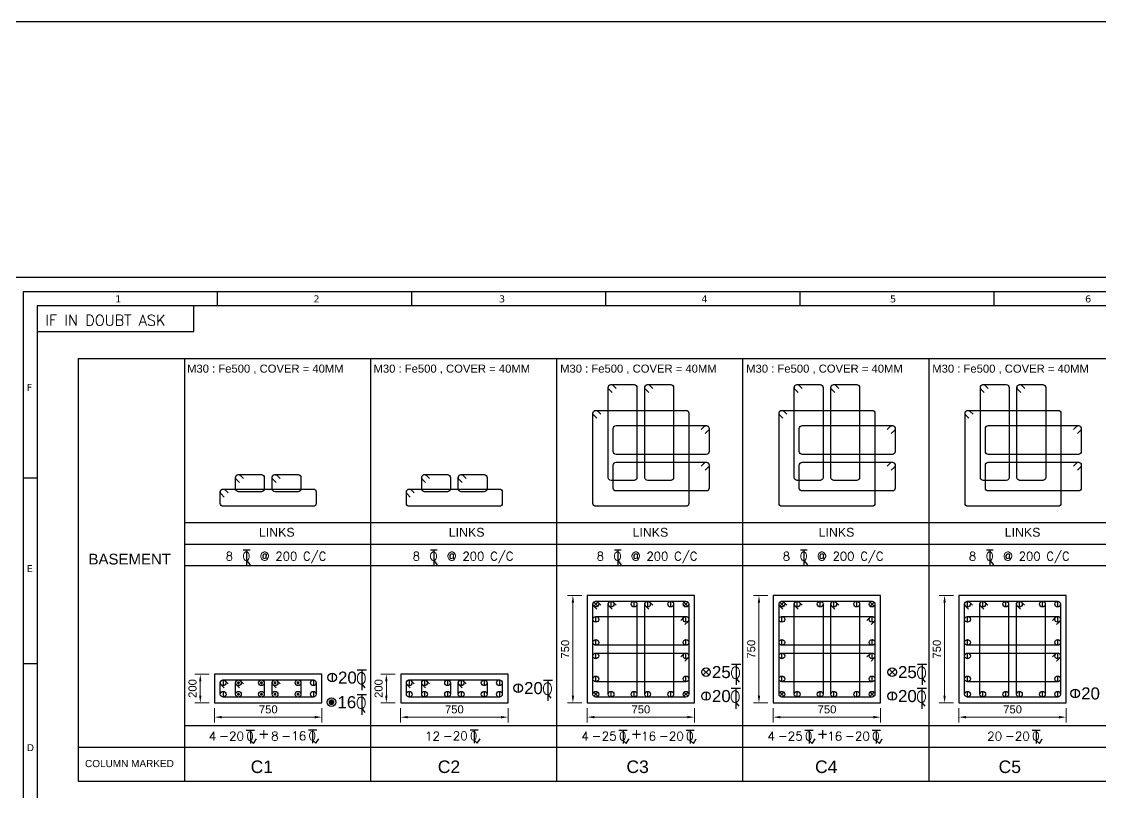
# Model space of a CAD drawing. Extents: x 1878645 to 3043969, y -1160829 to -603973.
# Drawn here: x 2237826 to 2267976, y -645622 to -624080 of the extents above; entities that cross this region are included whole.
import ezdxf
from ezdxf.enums import TextEntityAlignment as Align

# ---------------------------------------------------------------- set-up
doc = ezdxf.new("R2010")
doc.units = 0
doc.header["$LTSCALE"] = 100
doc.header["$PDMODE"] = 66
doc.layers.get('Defpoints').update_dxf_attribs({"lineweight": 0})
for name, color, linetype in [('B-TXT', 7, 'Continuous'), ('CDIM', 3, 'Continuous'), ('Concrete Line', 2, 'Continuous'), ('Dim', 3, 'Continuous'), ('Link', 225, 'Continuous'), ('Reinforcement', 4, 'Continuous'), ('Schedule Border', 60, 'Continuous'), ('Schedule Header', 4, 'Continuous'), ('Schedule Line', 60, 'Continuous'), ('Text', 31, 'Continuous')]:
    doc.layers.add(name, color=color, linetype=linetype)
doc.styles.add('ROMAND', font='romand__.ttf', dxfattribs={"height": 5})
doc.styles.add('ROMANS', font='simplex.shx', dxfattribs={"width": 0.75})
doc.styles.add('SC-COL1', font='SansSerif')
doc.styles.add('SC-COL2', font='SansSerif')
doc.styles.get("Standard").update_dxf_attribs({"font": 'verdana.ttf'})
doc.dimstyles.new('ColumnSch', dxfattribs={"dimtxt": 225, "dimasz": 200, "dimexe": 150, "dimexo": 150, "dimgap": 100, "dimtad": 1, "dimtoh": 1, "dimdec": 4, "dimlfac": 0.25, "dimzin": 0, "dimdsep": 46, "dimtxsty": 'SC-COL2', "dimcen": 0.09, "dimclrd": 8, "dimclre": 8, "dimclrt": 31, "dimadec": 0, "dimazin": 0, "dimtfac": 1, "dimtdec": 0, "dimtix": 1, "dimtofl": 0, "dimtmove": 0, "dimatfit": 3, "dimfxl": 1, "dimtolj": 1, "dimtzin": 0, "dimlwd": 0, "dimlwe": 0, "dimarcsym": 0})

# ---------------------------------------------------------------- blocks, each defined once
blk = doc.blocks.new('TOR')
at = {"color": 2}
for p, q in [((-1.08, 3.13), (0.9, 3.13)), ((-0.09, 3.13), (-0.09, -1.3)), ((-0.09, 0.04), (0.95, -1.24))]:
    blk.add_line(p, q, dxfattribs=at)
at = {"color": 2, "style": 'ROMANS'}
blk.add_text('O', height=2.5, dxfattribs=at).set_placement((-1.35, 0.04))
blk.add_attdef('TOR', text='', height=2.5, dxfattribs=at).set_placement((-4.14, 0.04), align=Align.RIGHT)
blk.add_attdef('DIST', (3.77, 0.04), '', height=2.5, dxfattribs=at)
blk = doc.blocks.new('T-V')
at = {"layer": 'B-TXT', "linetype": 'Continuous'}
for p, q in [((1348, 187), (1582, 187)), ((1465, 187), (1465, -191)), ((1465, -106), (1555, -191)), ((1555, -191), (1637, -63))]:
    blk.add_line(p, q, dxfattribs=at)
at = {"layer": 'B-TXT', "linetype": 'Continuous', "style": 'ROMANS'}
for s, p in [('-', (571, -107)), ('0', (1347, -107))]:
    blk.add_text(s, height=250, dxfattribs=at).set_placement(p)
blk.add_attdef('T', text='', height=250, dxfattribs=at).set_placement((490, -113), align=Align.RIGHT)
blk.add_attdef('V', (854, -108), '', height=250, dxfattribs=at)
blk = doc.blocks.new('*D24')
at = {"layer": 'Defpoints', "color": 0, "transparency": 16777216}
for p in [(2253233, -640118), (2253633, -640118), (2253633, -643118)]:
    blk.add_point(p, dxfattribs=at)
at = {"layer": 'Dim', "color": 8, "lineweight": 0, "transparency": 16777216}
for p, q in [((2253483, -640118), (2253083, -640118)), ((2253233, -642918), (2253233, -640318)), ((2253483, -643118), (2253083, -643118))]:
    blk.add_line(p, q, dxfattribs=at)
at = {"layer": 'Dim', "color": 8, "transparency": 16777216}
for points in [[(2253267, -640318), (2253200, -640318), (2253233, -640118)], [(2253200, -642918), (2253267, -642918), (2253233, -643118)]]:
    blk.add_solid(points, dxfattribs=at)
at = {"layer": 'Dim', "color": 31, "transparency": 16777216, "insert": (2253018, -641618), "char_height": 225, "attachment_point": 5, "rotation": 90, "style": 'SC-COL2'}
blk.add_mtext('\\A1;750', dxfattribs=at)
blk = doc.blocks.new('*D25')
at = {"layer": 'Defpoints', "color": 0, "transparency": 16777216}
for p in [(2253633, -643118), (2256633, -643118), (2256633, -643518)]:
    blk.add_point(p, dxfattribs=at)
at = {"layer": 'Dim', "color": 8, "lineweight": 0, "transparency": 16777216}
for p, q in [((2253633, -643268), (2253633, -643668)), ((2256633, -643268), (2256633, -643668)), ((2253833, -643518), (2256433, -643518))]:
    blk.add_line(p, q, dxfattribs=at)
at = {"layer": 'Dim', "color": 8, "transparency": 16777216}
for points in [[(2253833, -643485), (2253833, -643552), (2253633, -643518)], [(2256433, -643552), (2256433, -643485), (2256633, -643518)]]:
    blk.add_solid(points, dxfattribs=at)
at = {"layer": 'Dim', "color": 31, "transparency": 16777216, "insert": (2255133, -643302), "char_height": 225, "attachment_point": 5, "style": 'SC-COL2'}
blk.add_mtext('\\A1;750', dxfattribs=at)
blk = doc.blocks.new('*D26')
at = {"layer": 'Defpoints', "color": 0, "transparency": 16777216}
for p in [(2242820, -642318), (2243220, -642318), (2243220, -643118)]:
    blk.add_point(p, dxfattribs=at)
at = {"layer": 'Dim', "color": 8, "lineweight": 0, "transparency": 16777216}
for p, q in [((2243070, -642318), (2242670, -642318)), ((2242820, -642918), (2242820, -642518)), ((2243070, -643118), (2242670, -643118))]:
    blk.add_line(p, q, dxfattribs=at)
at = {"layer": 'Dim', "color": 8, "transparency": 16777216}
for points in [[(2242853, -642518), (2242787, -642518), (2242820, -642318)], [(2242787, -642918), (2242853, -642918), (2242820, -643118)]]:
    blk.add_solid(points, dxfattribs=at)
at = {"layer": 'Dim', "color": 31, "transparency": 16777216, "insert": (2242604, -642718), "char_height": 225, "attachment_point": 5, "rotation": 90, "style": 'SC-COL2'}
blk.add_mtext('\\A1;200', dxfattribs=at)
blk = doc.blocks.new('*D27')
at = {"layer": 'Defpoints', "color": 0, "transparency": 16777216}
for p in [(2243220, -643118), (2246220, -643118), (2246220, -643518)]:
    blk.add_point(p, dxfattribs=at)
at = {"layer": 'Dim', "color": 8, "lineweight": 0, "transparency": 16777216}
for p, q in [((2243220, -643268), (2243220, -643668)), ((2246220, -643268), (2246220, -643668)), ((2243420, -643518), (2246020, -643518))]:
    blk.add_line(p, q, dxfattribs=at)
at = {"layer": 'Dim', "color": 8, "transparency": 16777216}
for points in [[(2243420, -643485), (2243420, -643552), (2243220, -643518)], [(2246020, -643552), (2246020, -643485), (2246220, -643518)]]:
    blk.add_solid(points, dxfattribs=at)
at = {"layer": 'Dim', "color": 31, "transparency": 16777216, "insert": (2244720, -643302), "char_height": 225, "attachment_point": 5, "style": 'SC-COL2'}
blk.add_mtext('\\A1;750', dxfattribs=at)
blk = doc.blocks.new('*D28')
at = {"layer": 'Defpoints', "color": 0, "transparency": 16777216}
for p in [(2263621, -640118), (2264021, -640118), (2264021, -643118)]:
    blk.add_point(p, dxfattribs=at)
at = {"layer": 'Dim', "color": 8, "lineweight": 0, "transparency": 16777216}
for p, q in [((2263871, -640118), (2263471, -640118)), ((2263621, -642918), (2263621, -640318)), ((2263871, -643118), (2263471, -643118))]:
    blk.add_line(p, q, dxfattribs=at)
at = {"layer": 'Dim', "color": 8, "transparency": 16777216}
for points in [[(2263654, -640318), (2263588, -640318), (2263621, -640118)], [(2263588, -642918), (2263654, -642918), (2263621, -643118)]]:
    blk.add_solid(points, dxfattribs=at)
at = {"layer": 'Dim', "color": 31, "transparency": 16777216, "insert": (2263405, -641618), "char_height": 225, "attachment_point": 5, "rotation": 90, "style": 'SC-COL2'}
blk.add_mtext('\\A1;750', dxfattribs=at)
blk = doc.blocks.new('*D29')
at = {"layer": 'Defpoints', "color": 0, "transparency": 16777216}
for p in [(2264021, -643118), (2267021, -643118), (2267021, -643518)]:
    blk.add_point(p, dxfattribs=at)
at = {"layer": 'Dim', "color": 8, "lineweight": 0, "transparency": 16777216}
for p, q in [((2264021, -643268), (2264021, -643668)), ((2267021, -643268), (2267021, -643668)), ((2264221, -643518), (2266821, -643518))]:
    blk.add_line(p, q, dxfattribs=at)
at = {"layer": 'Dim', "color": 8, "transparency": 16777216}
for points in [[(2264221, -643485), (2264221, -643552), (2264021, -643518)], [(2266821, -643552), (2266821, -643485), (2267021, -643518)]]:
    blk.add_solid(points, dxfattribs=at)
at = {"layer": 'Dim', "color": 31, "transparency": 16777216, "insert": (2265521, -643302), "char_height": 225, "attachment_point": 5, "style": 'SC-COL2'}
blk.add_mtext('\\A1;750', dxfattribs=at)
blk = doc.blocks.new('*D30')
at = {"layer": 'Defpoints', "color": 0, "transparency": 16777216}
for p in [(2248020, -642318), (2248420, -642318), (2248420, -643118)]:
    blk.add_point(p, dxfattribs=at)
at = {"layer": 'Dim', "color": 8, "lineweight": 0, "transparency": 16777216}
for p, q in [((2248270, -642318), (2247870, -642318)), ((2248020, -642918), (2248020, -642518)), ((2248270, -643118), (2247870, -643118))]:
    blk.add_line(p, q, dxfattribs=at)
at = {"layer": 'Dim', "color": 8, "transparency": 16777216}
for points in [[(2248054, -642518), (2247987, -642518), (2248020, -642318)], [(2247987, -642918), (2248054, -642918), (2248020, -643118)]]:
    blk.add_solid(points, dxfattribs=at)
at = {"layer": 'Dim', "color": 31, "transparency": 16777216, "insert": (2247804, -642718), "char_height": 225, "attachment_point": 5, "rotation": 90, "style": 'SC-COL2'}
blk.add_mtext('\\A1;200', dxfattribs=at)
blk = doc.blocks.new('*D31')
at = {"layer": 'Defpoints', "color": 0, "transparency": 16777216}
for p in [(2248420, -643118), (2251420, -643118), (2251420, -643518)]:
    blk.add_point(p, dxfattribs=at)
at = {"layer": 'Dim', "color": 8, "lineweight": 0, "transparency": 16777216}
for p, q in [((2248420, -643268), (2248420, -643668)), ((2251420, -643268), (2251420, -643668)), ((2248620, -643518), (2251220, -643518))]:
    blk.add_line(p, q, dxfattribs=at)
at = {"layer": 'Dim', "color": 8, "transparency": 16777216}
for points in [[(2248620, -643485), (2248620, -643552), (2248420, -643518)], [(2251220, -643552), (2251220, -643485), (2251420, -643518)]]:
    blk.add_solid(points, dxfattribs=at)
at = {"layer": 'Dim', "color": 31, "transparency": 16777216, "insert": (2249920, -643302), "char_height": 225, "attachment_point": 5, "style": 'SC-COL2'}
blk.add_mtext('\\A1;750', dxfattribs=at)
blk = doc.blocks.new('*D32')
at = {"layer": 'Defpoints', "color": 0, "transparency": 16777216}
for p in [(2258434, -640118), (2258834, -640118), (2258834, -643118)]:
    blk.add_point(p, dxfattribs=at)
at = {"layer": 'Dim', "color": 8, "lineweight": 0, "transparency": 16777216}
for p, q in [((2258684, -640118), (2258284, -640118)), ((2258434, -642918), (2258434, -640318)), ((2258684, -643118), (2258284, -643118))]:
    blk.add_line(p, q, dxfattribs=at)
at = {"layer": 'Dim', "color": 8, "transparency": 16777216}
for points in [[(2258467, -640318), (2258400, -640318), (2258434, -640118)], [(2258400, -642918), (2258467, -642918), (2258434, -643118)]]:
    blk.add_solid(points, dxfattribs=at)
at = {"layer": 'Dim', "color": 31, "transparency": 16777216, "insert": (2258218, -641618), "char_height": 225, "attachment_point": 5, "rotation": 90, "style": 'SC-COL2'}
blk.add_mtext('\\A1;750', dxfattribs=at)
blk = doc.blocks.new('*D33')
at = {"layer": 'Defpoints', "color": 0, "transparency": 16777216}
for p in [(2258834, -643118), (2261834, -643118), (2261834, -643518)]:
    blk.add_point(p, dxfattribs=at)
at = {"layer": 'Dim', "color": 8, "lineweight": 0, "transparency": 16777216}
for p, q in [((2258834, -643268), (2258834, -643668)), ((2261834, -643268), (2261834, -643668)), ((2259034, -643518), (2261634, -643518))]:
    blk.add_line(p, q, dxfattribs=at)
at = {"layer": 'Dim', "color": 8, "transparency": 16777216}
for points in [[(2259034, -643485), (2259034, -643552), (2258834, -643518)], [(2261634, -643552), (2261634, -643485), (2261834, -643518)]]:
    blk.add_solid(points, dxfattribs=at)
at = {"layer": 'Dim', "color": 31, "transparency": 16777216, "insert": (2260334, -643302), "char_height": 225, "attachment_point": 5, "style": 'SC-COL2'}
blk.add_mtext('\\A1;750', dxfattribs=at)

msp = doc.modelspace()

# ---------------------------------------------------------------- linework, layer by layer
at = {"color": 35}
msp.add_line((2281449.7163, -631229.11397), (2237482.56627, -631229.11397), dxfattribs=at)
for p, q in [((2281046.63242, -631632.19786), (2237870.14693, -631632.19786)), ((2237870.14693, -631632.19786), (2237870.14693, -662793.6829)), ((2243296.27616, -631632.19786), (2243296.27616, -632019.77852)), ((2248722.4054, -631632.19786), (2248722.4054, -632019.77852)), ((2254148.53463, -631632.19786), (2254148.53463, -632019.77852)), ((2259574.66387, -631632.19786), (2259574.66387, -632019.77852)), ((2265000.79311, -631632.19786), (2265000.79311, -632019.77852)), ((2281046.63242, -632019.77852), (2238257.72759, -632019.77852)), ((2238257.72759, -632019.77852), (2238257.72759, -662793.6829)), ((2242638.01187, -632740.05995), (2242638.01187, -632019.77852)), ((2238257.72759, -632740.05995), (2242638.01187, -632740.05995)), ((2237870.14693, -636825.7787), (2238257.72759, -636825.7787)), ((2237870.14693, -642019.35954), (2238257.72759, -642019.35954))]:
    msp.add_line(p, q)
at = {"color": 2}
for p, q in [((2257666.3883, -642040.22438), (2257922.2907, -642040.22438)), ((2257794.3395, -642040.22438), (2257794.3395, -642612.57994)), ((2262866.66462, -642040.22438), (2263122.56702, -642040.22438)), ((2262994.61582, -642040.22438), (2262994.61582, -642612.57994)), ((2247206.98993, -642194.73426), (2247462.89233, -642194.73426)), ((2247334.94113, -642194.73426), (2247334.94113, -642767.08982)), ((2252407.26626, -642487.18626), (2252663.16866, -642487.18626)), ((2252535.21746, -642487.18626), (2252535.21746, -643059.54182)), ((2257794.3395, -642439.97156), (2257878.6604, -642543.43148)), ((2262994.61582, -642439.97156), (2263078.93673, -642543.43148)), ((2247334.94113, -642594.48144), (2247419.26204, -642697.94137)), ((2257657.32006, -642709.53664), (2257913.22246, -642709.53664)), ((2257785.27126, -642709.53664), (2257785.27126, -643281.89221)), ((2262857.59639, -642709.53664), (2263113.49879, -642709.53664)), ((2262985.54759, -642709.53664), (2262985.54759, -643281.89221)), ((2247206.28535, -642881.21592), (2247462.18775, -642881.21592)), ((2247334.23655, -642881.21592), (2247334.23655, -643453.57148)), ((2252535.21746, -642886.93344), (2252619.53836, -642990.39337)), ((2247334.23655, -643280.9631), (2247418.55745, -643384.42302)), ((2257785.27126, -643109.28383), (2257869.59216, -643212.74375)), ((2262985.54759, -643109.28383), (2263069.86849, -643212.74375))]:
    msp.add_line(p, q, dxfattribs=at)
at = {"layer": 'Concrete Line'}
for points in [[(2253633.4651, -643118.30816), (2256633.4651, -643118.30816), (2256633.4651, -640118.30816), (2253633.4651, -640118.30816)], [(2258833.74143, -643118.30816), (2261833.74143, -643118.30816), (2261833.74143, -640118.30816), (2258833.74143, -640118.30816)], [(2264020.99839, -643118.30816), (2267020.99839, -643118.30816), (2267020.99839, -640118.30816), (2264020.99839, -640118.30816)], [(2243219.89308, -643118.30816), (2246219.89308, -643118.30816), (2246219.89308, -642318.30816), (2243219.89308, -642318.30816)], [(2248420.16941, -643118.30816), (2251420.16941, -643118.30816), (2251420.16941, -642318.30816), (2248420.16941, -642318.30816)]]:
    msp.add_lwpolyline(points, close=True, dxfattribs=at)
at = {"layer": 'Dim'}
msp.add_lwpolyline([(2068708.258, -624079.55158), (2460808.93685, -624079.55158), (2460808.93685, -699809.46868), (2068708.258, -699809.46868)], close=True, dxfattribs=at)
at = {"layer": 'Link'}
for points in [[(2254328.69299, -634446.35001), (2254243.84033, -634361.49704, -0.6681779738), (2254300.40898, -634224.9286), (2254943.40007, -634224.9286, -0.4142135624), (2255023.40007, -634304.9286), (2255023.40007, -636824.9286, -0.4142135624), (2254943.40007, -636904.9286), (2254300.40898, -636904.9286, -0.4142135624), (2254220.40898, -636824.9286), (2254220.40898, -634304.9286, -0.6681793021), (2254356.97763, -634248.36016), (2254441.83029, -634333.21313)], [(2255351.81414, -634446.35001), (2255266.96148, -634361.49704, -0.6681779738), (2255323.53013, -634224.9286), (2255966.52122, -634224.9286, -0.4142135624), (2256046.52122, -634304.9286), (2256046.52122, -636824.9286, -0.4142135624), (2255966.52122, -636904.9286), (2255323.53013, -636904.9286, -0.4142135624), (2255243.53013, -636824.9286), (2255243.53013, -634304.9286, -0.6681793021), (2255380.09878, -634248.36016), (2255464.95144, -634333.21313)], [(2259528.96932, -634446.35001), (2259444.11666, -634361.49704, -0.6681779738), (2259500.68531, -634224.9286), (2260143.6764, -634224.9286, -0.4142135624), (2260223.6764, -634304.9286), (2260223.6764, -636824.9286, -0.4142135624), (2260143.6764, -636904.9286), (2259500.68531, -636904.9286, -0.4142135624), (2259420.68531, -636824.9286), (2259420.68531, -634304.9286, -0.6681793021), (2259557.25396, -634248.36016), (2259642.10661, -634333.21313)], [(2260552.09047, -634446.35001), (2260467.23781, -634361.49704, -0.6681779738), (2260523.80646, -634224.9286), (2261166.79755, -634224.9286, -0.4142135624), (2261246.79755, -634304.9286), (2261246.79755, -636824.9286, -0.4142135624), (2261166.79755, -636904.9286), (2260523.80646, -636904.9286, -0.4142135624), (2260443.80646, -636824.9286), (2260443.80646, -634304.9286, -0.6681793021), (2260580.37511, -634248.36016), (2260665.22776, -634333.21313)], [(2264729.24565, -634446.35001), (2264644.39299, -634361.49704, -0.6681779738), (2264700.96164, -634224.9286), (2265343.95272, -634224.9286, -0.4142135624), (2265423.95272, -634304.9286), (2265423.95272, -636824.9286, -0.4142135624), (2265343.95272, -636904.9286), (2264700.96164, -636904.9286, -0.4142135624), (2264620.96164, -636824.9286), (2264620.96164, -634304.9286, -0.6681793021), (2264757.53028, -634248.36016), (2264842.38294, -634333.21313)], [(2265752.3668, -634446.35001), (2265667.51414, -634361.49704, -0.6681779738), (2265724.08279, -634224.9286), (2266367.07387, -634224.9286, -0.4142135624), (2266447.07387, -634304.9286), (2266447.07387, -636824.9286, -0.4142135624), (2266367.07387, -636904.9286), (2265724.08279, -636904.9286, -0.4142135624), (2265644.08279, -636824.9286), (2265644.08279, -634304.9286, -0.6681793021), (2265780.65143, -634248.36016), (2265865.50409, -634333.21313)], [(2253901.74911, -635166.24437), (2253816.89645, -635081.3914, -0.6681779738), (2253873.4651, -634944.82296), (2256393.4651, -634944.82296, -0.4142135624), (2256473.4651, -635024.82296), (2256473.4651, -637544.82296, -0.4142135624), (2256393.4651, -637624.82296), (2253873.4651, -637624.82296, -0.4142135624), (2253793.4651, -637544.82296), (2253793.4651, -635024.82296, -0.6681793021), (2253930.03375, -634968.25453), (2254014.8864, -635053.1075)], [(2259102.02544, -635166.24437), (2259017.17278, -635081.3914, -0.6681779738), (2259073.74143, -634944.82296), (2261593.74143, -634944.82296, -0.4142135624), (2261673.74143, -635024.82296), (2261673.74143, -637544.82296, -0.4142135624), (2261593.74143, -637624.82296), (2259073.74143, -637624.82296, -0.4142135624), (2258993.74143, -637544.82296), (2258993.74143, -635024.82296, -0.6681793021), (2259130.31007, -634968.25453), (2259215.16273, -635053.1075)], [(2264302.30177, -635166.24437), (2264217.44911, -635081.3914, -0.6681779738), (2264274.01776, -634944.82296), (2266794.01776, -634944.82296, -0.4142135624), (2266874.01776, -635024.82296), (2266874.01776, -637544.82296, -0.4142135624), (2266794.01776, -637624.82296), (2264274.01776, -637624.82296, -0.4142135624), (2264194.01776, -637544.82296), (2264194.01776, -635024.82296, -0.6681793021), (2264330.5864, -634968.25453), (2264415.43906, -635053.1075)], [(2256818.76904, -635480.05086), (2256903.62201, -635395.1982, -0.6681779738), (2257040.19045, -635451.76685), (2257040.19045, -636094.75793, -0.4142135624), (2256960.19045, -636174.75793), (2254440.19045, -636174.75793, -0.4142135624), (2254360.19045, -636094.75793), (2254360.19045, -635451.76685, -0.4142135624), (2254440.19045, -635371.76685), (2256960.19045, -635371.76685, -0.6681793021), (2257016.75889, -635508.33549), (2256931.90592, -635593.18815)], [(2262019.04537, -635480.05086), (2262103.89834, -635395.1982, -0.6681779738), (2262240.46678, -635451.76685), (2262240.46678, -636094.75793, -0.4142135624), (2262160.46678, -636174.75793), (2259640.46678, -636174.75793, -0.4142135624), (2259560.46678, -636094.75793), (2259560.46678, -635451.76685, -0.4142135624), (2259640.46678, -635371.76685), (2262160.46678, -635371.76685, -0.6681793021), (2262217.03522, -635508.33549), (2262132.18225, -635593.18815)], [(2267219.3217, -635480.05086), (2267304.17467, -635395.1982, -0.6681779738), (2267440.74311, -635451.76685), (2267440.74311, -636094.75793, -0.4142135624), (2267360.74311, -636174.75793), (2264840.74311, -636174.75793, -0.4142135624), (2264760.74311, -636094.75793), (2264760.74311, -635451.76685, -0.4142135624), (2264840.74311, -635371.76685), (2267360.74311, -635371.76685, -0.6681793021), (2267417.31155, -635508.33549), (2267332.45858, -635593.18815)], [(2256818.76904, -636503.17201), (2256903.62201, -636418.31935, -0.6681779738), (2257040.19045, -636474.888), (2257040.19045, -637117.87908, -0.4142135624), (2256960.19045, -637197.87908), (2254440.19045, -637197.87908, -0.4142135624), (2254360.19045, -637117.87908), (2254360.19045, -636474.888, -0.4142135624), (2254440.19045, -636394.888), (2256960.19045, -636394.888, -0.6681793021), (2257016.75889, -636531.45664), (2256931.90592, -636616.3093)], [(2262019.04537, -636503.17201), (2262103.89834, -636418.31935, -0.6681779738), (2262240.46678, -636474.888), (2262240.46678, -637117.87908, -0.4142135624), (2262160.46678, -637197.87908), (2259640.46678, -637197.87908, -0.4142135624), (2259560.46678, -637117.87908), (2259560.46678, -636474.888, -0.4142135624), (2259640.46678, -636394.888), (2262160.46678, -636394.888, -0.6681793021), (2262217.03522, -636531.45664), (2262132.18225, -636616.3093)], [(2267219.3217, -636503.17201), (2267304.17467, -636418.31935, -0.6681779738), (2267440.74311, -636474.888), (2267440.74311, -637117.87908, -0.4142135624), (2267360.74311, -637197.87908), (2264840.74311, -637197.87908, -0.4142135624), (2264760.74311, -637117.87908), (2264760.74311, -636474.888, -0.4142135624), (2264840.74311, -636394.888), (2267360.74311, -636394.888, -0.6681793021), (2267417.31155, -636531.45664), (2267332.45858, -636616.3093)], [(2243915.12097, -636962.66037), (2243830.26831, -636877.8074, -0.6681779738), (2243886.83696, -636741.23896), (2244529.82805, -636741.23896, -0.4142135624), (2244609.82805, -636821.23896), (2244609.82805, -637141.23896, -0.4142135624), (2244529.82805, -637221.23896), (2243886.83696, -637221.23896, -0.4142135624), (2243806.83696, -637141.23896), (2243806.83696, -636821.23896, -0.6681793021), (2243943.40561, -636764.67053), (2244028.25826, -636849.5235)], [(2244938.24212, -636962.66037), (2244853.38946, -636877.8074, -0.6681779738), (2244909.95811, -636741.23896), (2245552.9492, -636741.23896, -0.4142135624), (2245632.9492, -636821.23896), (2245632.9492, -637141.23896, -0.4142135624), (2245552.9492, -637221.23896), (2244909.95811, -637221.23896, -0.4142135624), (2244829.95811, -637141.23896), (2244829.95811, -636821.23896, -0.6681793021), (2244966.52676, -636764.67053), (2245051.37941, -636849.5235)], [(2249115.3973, -636962.66037), (2249030.54464, -636877.8074, -0.6681779738), (2249087.11329, -636741.23896), (2249730.10437, -636741.23896, -0.4142135624), (2249810.10437, -636821.23896), (2249810.10437, -637141.23896, -0.4142135624), (2249730.10437, -637221.23896), (2249087.11329, -637221.23896, -0.4142135624), (2249007.11329, -637141.23896), (2249007.11329, -636821.23896, -0.6681793021), (2249143.68193, -636764.67053), (2249228.53459, -636849.5235)], [(2250138.51845, -636962.66037), (2250053.66579, -636877.8074, -0.6681779738), (2250110.23444, -636741.23896), (2250753.22552, -636741.23896, -0.4142135624), (2250833.22552, -636821.23896), (2250833.22552, -637141.23896, -0.4142135624), (2250753.22552, -637221.23896), (2250110.23444, -637221.23896, -0.4142135624), (2250030.23444, -637141.23896), (2250030.23444, -636821.23896, -0.6681793021), (2250166.80308, -636764.67053), (2250251.65574, -636849.5235)], [(2243488.17709, -637366.24437), (2243403.32443, -637281.3914, -0.6681779738), (2243459.89308, -637144.82296), (2245979.89308, -637144.82296, -0.4142135624), (2246059.89308, -637224.82296), (2246059.89308, -637544.82296, -0.4142135624), (2245979.89308, -637624.82296), (2243459.89308, -637624.82296, -0.4142135624), (2243379.89308, -637544.82296), (2243379.89308, -637224.82296, -0.6681793021), (2243516.46172, -637168.25453), (2243601.31438, -637253.1075)], [(2248688.45342, -637366.24437), (2248603.60076, -637281.3914, -0.6681779738), (2248660.16941, -637144.82296), (2251180.16941, -637144.82296, -0.4142135624), (2251260.16941, -637224.82296), (2251260.16941, -637544.82296, -0.4142135624), (2251180.16941, -637624.82296), (2248660.16941, -637624.82296, -0.4142135624), (2248580.16941, -637544.82296), (2248580.16941, -637224.82296, -0.6681793021), (2248716.73805, -637168.25453), (2248801.59071, -637253.1075)], [(2253901.74911, -640499.72957), (2253816.89645, -640414.8766, -0.6681779738), (2253873.4651, -640278.30816), (2256393.4651, -640278.30816, -0.4142135624), (2256473.4651, -640358.30816), (2256473.4651, -642878.30816, -0.4142135624), (2256393.4651, -642958.30816), (2253873.4651, -642958.30816, -0.4142135624), (2253793.4651, -642878.30816), (2253793.4651, -640358.30816, -0.6681793021), (2253930.03375, -640301.73972), (2254014.8864, -640386.59269)], [(2254328.69299, -640499.72957), (2254243.84033, -640414.8766, -0.6681779738), (2254300.40898, -640278.30816), (2254943.40007, -640278.30816, -0.4142135624), (2255023.40007, -640358.30816), (2255023.40007, -642878.30816, -0.4142135624), (2254943.40007, -642958.30816), (2254300.40898, -642958.30816, -0.4142135624), (2254220.40898, -642878.30816), (2254220.40898, -640358.30816, -0.6681793021), (2254356.97763, -640301.73972), (2254441.83029, -640386.59269)], [(2255351.81414, -640499.72957), (2255266.96148, -640414.8766, -0.6681779738), (2255323.53013, -640278.30816), (2255966.52122, -640278.30816, -0.4142135624), (2256046.52122, -640358.30816), (2256046.52122, -642878.30816, -0.4142135624), (2255966.52122, -642958.30816), (2255323.53013, -642958.30816, -0.4142135624), (2255243.53013, -642878.30816), (2255243.53013, -640358.30816, -0.6681793021), (2255380.09878, -640301.73972), (2255464.95144, -640386.59269)], [(2259102.02544, -640499.72957), (2259017.17278, -640414.8766, -0.6681779738), (2259073.74143, -640278.30816), (2261593.74143, -640278.30816, -0.4142135624), (2261673.74143, -640358.30816), (2261673.74143, -642878.30816, -0.4142135624), (2261593.74143, -642958.30816), (2259073.74143, -642958.30816, -0.4142135624), (2258993.74143, -642878.30816), (2258993.74143, -640358.30816, -0.6681793021), (2259130.31007, -640301.73972), (2259215.16273, -640386.59269)], [(2259528.96932, -640499.72957), (2259444.11666, -640414.8766, -0.6681779738), (2259500.68531, -640278.30816), (2260143.6764, -640278.30816, -0.4142135624), (2260223.6764, -640358.30816), (2260223.6764, -642878.30816, -0.4142135624), (2260143.6764, -642958.30816), (2259500.68531, -642958.30816, -0.4142135624), (2259420.68531, -642878.30816), (2259420.68531, -640358.30816, -0.6681793021), (2259557.25396, -640301.73972), (2259642.10661, -640386.59269)], [(2260552.09047, -640499.72957), (2260467.23781, -640414.8766, -0.6681779738), (2260523.80646, -640278.30816), (2261166.79755, -640278.30816, -0.4142135624), (2261246.79755, -640358.30816), (2261246.79755, -642878.30816, -0.4142135624), (2261166.79755, -642958.30816), (2260523.80646, -642958.30816, -0.4142135624), (2260443.80646, -642878.30816), (2260443.80646, -640358.30816, -0.6681793021), (2260580.37511, -640301.73972), (2260665.22776, -640386.59269)], [(2264289.2824, -640499.72957), (2264204.42974, -640414.8766, -0.6681779738), (2264260.99839, -640278.30816), (2266780.99839, -640278.30816, -0.4142135624), (2266860.99839, -640358.30816), (2266860.99839, -642878.30816, -0.4142135624), (2266780.99839, -642958.30816), (2264260.99839, -642958.30816, -0.4142135624), (2264180.99839, -642878.30816), (2264180.99839, -640358.30816, -0.6681793021), (2264317.56704, -640301.73972), (2264402.41969, -640386.59269)], [(2264716.22628, -640499.72957), (2264631.37362, -640414.8766, -0.6681779738), (2264687.94227, -640278.30816), (2265330.93336, -640278.30816, -0.4142135624), (2265410.93336, -640358.30816), (2265410.93336, -642878.30816, -0.4142135624), (2265330.93336, -642958.30816), (2264687.94227, -642958.30816, -0.4142135624), (2264607.94227, -642878.30816), (2264607.94227, -640358.30816, -0.6681793021), (2264744.51092, -640301.73972), (2264829.36357, -640386.59269)], [(2265739.34743, -640499.72957), (2265654.49477, -640414.8766, -0.6681779738), (2265711.06342, -640278.30816), (2266354.05451, -640278.30816, -0.4142135624), (2266434.05451, -640358.30816), (2266434.05451, -642878.30816, -0.4142135624), (2266354.05451, -642958.30816), (2265711.06342, -642958.30816, -0.4142135624), (2265631.06342, -642878.30816), (2265631.06342, -640358.30816, -0.6681793021), (2265767.63207, -640301.73972), (2265852.48472, -640386.59269)], [(2256252.04369, -640813.53605), (2256336.89666, -640728.6834, -0.6681779738), (2256473.4651, -640785.25204), (2256473.4651, -641428.24313, -0.4142135624), (2256393.4651, -641508.24313), (2253873.4651, -641508.24313, -0.4142135624), (2253793.4651, -641428.24313), (2253793.4651, -640785.25204, -0.4142135624), (2253873.4651, -640705.25204), (2256393.4651, -640705.25204, -0.6681793021), (2256450.03354, -640841.82069), (2256365.18057, -640926.67335)], [(2261452.32002, -640813.53605), (2261537.17299, -640728.6834, -0.6681779738), (2261673.74143, -640785.25204), (2261673.74143, -641428.24313, -0.4142135624), (2261593.74143, -641508.24313), (2259073.74143, -641508.24313, -0.4142135624), (2258993.74143, -641428.24313), (2258993.74143, -640785.25204, -0.4142135624), (2259073.74143, -640705.25204), (2261593.74143, -640705.25204, -0.6681793021), (2261650.30987, -640841.82069), (2261565.4569, -640926.67335)], [(2266639.57698, -640813.53605), (2266724.42995, -640728.6834, -0.6681779738), (2266860.99839, -640785.25204), (2266860.99839, -641428.24313, -0.4142135624), (2266780.99839, -641508.24313), (2264260.99839, -641508.24313, -0.4142135624), (2264180.99839, -641428.24313), (2264180.99839, -640785.25204, -0.4142135624), (2264260.99839, -640705.25204), (2266780.99839, -640705.25204, -0.6681793021), (2266837.56683, -640841.82069), (2266752.71386, -640926.67335)], [(2256252.04369, -641836.6572), (2256336.89666, -641751.80455, -0.6681779738), (2256473.4651, -641808.37319), (2256473.4651, -642451.36428, -0.4142135624), (2256393.4651, -642531.36428), (2253873.4651, -642531.36428, -0.4142135624), (2253793.4651, -642451.36428), (2253793.4651, -641808.37319, -0.4142135624), (2253873.4651, -641728.37319), (2256393.4651, -641728.37319, -0.6681793021), (2256450.03354, -641864.94184), (2256365.18057, -641949.7945)], [(2261452.32002, -641836.6572), (2261537.17299, -641751.80455, -0.6681779738), (2261673.74143, -641808.37319), (2261673.74143, -642451.36428, -0.4142135624), (2261593.74143, -642531.36428), (2259073.74143, -642531.36428, -0.4142135624), (2258993.74143, -642451.36428), (2258993.74143, -641808.37319, -0.4142135624), (2259073.74143, -641728.37319), (2261593.74143, -641728.37319, -0.6681793021), (2261650.30987, -641864.94184), (2261565.4569, -641949.7945)], [(2266639.57698, -641836.6572), (2266724.42995, -641751.80455, -0.6681779738), (2266860.99839, -641808.37319), (2266860.99839, -642451.36428, -0.4142135624), (2266780.99839, -642531.36428), (2264260.99839, -642531.36428, -0.4142135624), (2264180.99839, -642451.36428), (2264180.99839, -641808.37319, -0.4142135624), (2264260.99839, -641728.37319), (2266780.99839, -641728.37319, -0.6681793021), (2266837.56683, -641864.94184), (2266752.71386, -641949.7945)], [(2243488.17709, -642699.72957), (2243403.32443, -642614.8766, -0.6681779738), (2243459.89308, -642478.30816), (2245979.89308, -642478.30816, -0.4142135624), (2246059.89308, -642558.30816), (2246059.89308, -642878.30816, -0.4142135624), (2245979.89308, -642958.30816), (2243459.89308, -642958.30816, -0.4142135624), (2243379.89308, -642878.30816), (2243379.89308, -642558.30816, -0.6681793021), (2243516.46172, -642501.73972), (2243601.31438, -642586.59269)], [(2243915.12097, -642699.72957), (2243830.26831, -642614.8766, -0.6681779738), (2243886.83696, -642478.30816), (2244529.82805, -642478.30816, -0.4142135624), (2244609.82805, -642558.30816), (2244609.82805, -642878.30816, -0.4142135624), (2244529.82805, -642958.30816), (2243886.83696, -642958.30816, -0.4142135624), (2243806.83696, -642878.30816), (2243806.83696, -642558.30816, -0.6681793021), (2243943.40561, -642501.73972), (2244028.25826, -642586.59269)], [(2244938.24212, -642699.72957), (2244853.38946, -642614.8766, -0.6681779738), (2244909.95811, -642478.30816), (2245552.9492, -642478.30816, -0.4142135624), (2245632.9492, -642558.30816), (2245632.9492, -642878.30816, -0.4142135624), (2245552.9492, -642958.30816), (2244909.95811, -642958.30816, -0.4142135624), (2244829.95811, -642878.30816), (2244829.95811, -642558.30816, -0.6681793021), (2244966.52676, -642501.73972), (2245051.37941, -642586.59269)], [(2248688.45342, -642699.72957), (2248603.60076, -642614.8766, -0.6681779738), (2248660.16941, -642478.30816), (2251180.16941, -642478.30816, -0.4142135624), (2251260.16941, -642558.30816), (2251260.16941, -642878.30816, -0.4142135624), (2251180.16941, -642958.30816), (2248660.16941, -642958.30816, -0.4142135624), (2248580.16941, -642878.30816), (2248580.16941, -642558.30816, -0.6681793021), (2248716.73805, -642501.73972), (2248801.59071, -642586.59269)], [(2249115.3973, -642699.72957), (2249030.54464, -642614.8766, -0.6681779738), (2249087.11329, -642478.30816), (2249730.10437, -642478.30816, -0.4142135624), (2249810.10437, -642558.30816), (2249810.10437, -642878.30816, -0.4142135624), (2249730.10437, -642958.30816), (2249087.11329, -642958.30816, -0.4142135624), (2249007.11329, -642878.30816), (2249007.11329, -642558.30816, -0.6681793021), (2249143.68193, -642501.73972), (2249228.53459, -642586.59269)], [(2250138.51845, -642699.72957), (2250053.66579, -642614.8766, -0.6681779738), (2250110.23444, -642478.30816), (2250753.22552, -642478.30816, -0.4142135624), (2250833.22552, -642558.30816), (2250833.22552, -642878.30816, -0.4142135624), (2250753.22552, -642958.30816), (2250110.23444, -642958.30816, -0.4142135624), (2250030.23444, -642878.30816), (2250030.23444, -642558.30816, -0.6681793021), (2250166.80308, -642501.73972), (2250251.65574, -642586.59269)]]:
    msp.add_lwpolyline(points, format="xyb", dxfattribs=at)
at = {"layer": 'Reinforcement', "color": 4}
for p, q in [((2254300.40898, -640438.30816), (2254300.40898, -640278.30816)), ((2254943.40007, -640438.30816), (2254943.40007, -640278.30816)), ((2255323.53013, -640438.30816), (2255323.53013, -640278.30816)), ((2255966.52122, -640438.30816), (2255966.52122, -640278.30816)), ((2259500.68531, -640438.30816), (2259500.68531, -640278.30816)), ((2260143.6764, -640438.30816), (2260143.6764, -640278.30816)), ((2260523.80646, -640438.30816), (2260523.80646, -640278.30816)), ((2261166.79755, -640438.30816), (2261166.79755, -640278.30816)), ((2264260.99839, -640438.30816), (2264260.99839, -640278.30816)), ((2264687.94227, -640438.30816), (2264687.94227, -640278.30816)), ((2265330.93336, -640438.30816), (2265330.93336, -640278.30816)), ((2265711.06342, -640438.30816), (2265711.06342, -640278.30816)), ((2266354.05451, -640438.30816), (2266354.05451, -640278.30816)), ((2266780.99839, -640438.30816), (2266780.99839, -640278.30816)), ((2253873.46521, -640865.25204), (2253873.46521, -640705.25204)), ((2256393.4651, -640865.25204), (2256393.4651, -640705.25204)), ((2259073.74154, -640865.25204), (2259073.74154, -640705.25204)), ((2261593.74143, -640865.25204), (2261593.74143, -640705.25204)), ((2264260.9985, -640865.25204), (2264260.9985, -640705.25204)), ((2266780.99839, -640865.25204), (2266780.99839, -640705.25204)), ((2253873.46521, -641508.24313), (2253873.46521, -641348.24313)), ((2256393.4651, -641508.24313), (2256393.4651, -641348.24313)), ((2259073.74154, -641508.24313), (2259073.74154, -641348.24313)), ((2261593.74143, -641508.24313), (2261593.74143, -641348.24313)), ((2264260.9985, -641508.24313), (2264260.9985, -641348.24313)), ((2266780.99839, -641508.24313), (2266780.99839, -641348.24313)), ((2253873.46521, -641888.37319), (2253873.46521, -641728.37319)), ((2256393.4651, -641888.37319), (2256393.4651, -641728.37319)), ((2259073.74154, -641888.37319), (2259073.74154, -641728.37319)), ((2261593.74143, -641888.37319), (2261593.74143, -641728.37319)), ((2264260.99839, -641888.37319), (2264260.99839, -641728.37319)), ((2266780.99839, -641888.37319), (2266780.99839, -641728.37319)), ((2243459.89308, -642478.30816), (2243459.89308, -642638.30816)), ((2245979.89308, -642478.30816), (2245979.89308, -642638.30816)), ((2246502.84681, -642293.53773), (2246502.84681, -642533.53773)), ((2248660.16941, -642478.30816), (2248660.16941, -642638.30816)), ((2249087.11329, -642478.30816), (2249087.11329, -642638.30816)), ((2249730.10437, -642478.30816), (2249730.10437, -642638.30816)), ((2250110.23444, -642478.30816), (2250110.23444, -642638.30816)), ((2250753.22552, -642478.30828), (2250753.22552, -642638.30828)), ((2251180.16941, -642478.30816), (2251180.16941, -642638.30816)), ((2253873.46521, -642531.36428), (2253873.46521, -642371.36428)), ((2256393.4651, -642531.36428), (2256393.4651, -642371.36428)), ((2259073.74154, -642531.36428), (2259073.74154, -642371.36428)), ((2261593.74143, -642531.36428), (2261593.74143, -642371.36428)), ((2264260.99839, -642531.36428), (2264260.99839, -642371.36428)), ((2266780.99839, -642531.36428), (2266780.99839, -642371.36428)), ((2251703.12314, -642585.98973), (2251703.12314, -642825.98973)), ((2267271.40125, -642735.09138), (2267271.40125, -642975.09138)), ((2243459.89308, -642798.30805), (2243459.89308, -642958.30805)), ((2245979.89308, -642798.30805), (2245979.89308, -642958.30805)), ((2248660.16941, -642798.30805), (2248660.16941, -642958.30805)), ((2249087.11329, -642798.30805), (2249087.11329, -642958.30805)), ((2249730.10437, -642798.30805), (2249730.10437, -642958.30805)), ((2250110.23444, -642798.30805), (2250110.23444, -642958.30805)), ((2250753.22552, -642798.30816), (2250753.22552, -642958.30816)), ((2251180.16941, -642798.30805), (2251180.16941, -642958.30805)), ((2254300.40898, -642958.30805), (2254300.40898, -642798.30805)), ((2254943.40007, -642958.30805), (2254943.40007, -642798.30805)), ((2255323.53013, -642958.30816), (2255323.53013, -642798.30816)), ((2255966.52122, -642958.30805), (2255966.52122, -642798.30805)), ((2256953.17694, -642808.34011), (2256953.17694, -643048.34011)), ((2259500.68531, -642958.30805), (2259500.68531, -642798.30805)), ((2260143.6764, -642958.30805), (2260143.6764, -642798.30805)), ((2260523.80646, -642958.30816), (2260523.80646, -642798.30816)), ((2261166.79755, -642958.30805), (2261166.79755, -642798.30805)), ((2262153.45326, -642808.34011), (2262153.45326, -643048.34011)), ((2264260.99839, -642958.30816), (2264260.99839, -642798.30816)), ((2264687.94227, -642958.30816), (2264687.94227, -642798.30816)), ((2265330.93336, -642958.30816), (2265330.93336, -642798.30816)), ((2265711.06342, -642958.30805), (2265711.06342, -642798.30805)), ((2266354.05451, -642958.30805), (2266354.05451, -642798.30805)), ((2266780.99839, -642958.30816), (2266780.99839, -642798.30816))]:
    msp.add_line(p, q, dxfattribs=at)
for points in [[(2253816.83132, -640301.80493), (2253929.96833, -640414.94194)], [(2253929.96844, -640301.67449), (2253816.83143, -640414.8115)], [(2256336.83132, -640301.80493), (2256449.96833, -640414.94194)], [(2256449.96844, -640301.67449), (2256336.83143, -640414.8115)], [(2259017.10765, -640301.80493), (2259130.24466, -640414.94194)], [(2259130.24477, -640301.67449), (2259017.10776, -640414.8115)], [(2261537.10765, -640301.80493), (2261650.24466, -640414.94194)], [(2261650.24477, -640301.67449), (2261537.10776, -640414.8115)], [(2257038.02975, -642174.17503), (2256868.32412, -642343.88066)], [(2256868.32412, -642174.17503), (2257038.02975, -642343.88066)], [(2262068.60045, -642174.17503), (2262238.30608, -642343.88066)], [(2262238.30608, -642174.17503), (2262068.60045, -642343.88066)], [(2253816.83132, -642821.80481), (2253929.96833, -642934.94182)], [(2253929.96844, -642821.67438), (2253816.83143, -642934.81139)], [(2256336.96176, -642821.80482), (2256450.09877, -642934.94183)], [(2256450.09888, -642821.67438), (2256336.96187, -642934.81139)], [(2259017.10765, -642821.80481), (2259130.24466, -642934.94182)], [(2259130.24477, -642821.67438), (2259017.10776, -642934.81139)], [(2261537.23809, -642821.80482), (2261650.3751, -642934.94183)], [(2261650.3752, -642821.67438), (2261537.23819, -642934.81139)]]:
    msp.add_lwpolyline(points, dxfattribs=at)
for points in [[(2243866.83696, -642558.30816, 40, 40, 1), (2243906.83696, -642558.30816, 40, 40, 1)], [(2244509.82805, -642558.30816, 40, 40, 1), (2244549.82805, -642558.30816, 40, 40, 1)], [(2244889.95811, -642558.30816, 40, 40, 1), (2244929.95811, -642558.30816, 40, 40, 1)], [(2245532.9492, -642558.30816, 40, 40, 1), (2245572.9492, -642558.30816, 40, 40, 1)], [(2243866.83696, -642878.30805, 40, 40, 1), (2243906.83696, -642878.30805, 40, 40, 1)], [(2244509.82805, -642878.30805, 40, 40, 1), (2244549.82805, -642878.30805, 40, 40, 1)], [(2244889.95811, -642878.30805, 40, 40, 1), (2244929.95811, -642878.30805, 40, 40, 1)], [(2245532.9492, -642878.30805, 40, 40, 1), (2245572.9492, -642878.30805, 40, 40, 1)], [(2246446.99734, -643100.01938, 80, 80, 1), (2246526.99734, -643100.01938, 80, 80, 1)]]:
    msp.add_lwpolyline(points, format="xyseb", close=True, dxfattribs=at)
for centre, radius in [((2253873.4651, -640358.30816), 80), ((2254300.40898, -640358.30816), 80), ((2254943.40007, -640358.30816), 80), ((2255323.53013, -640358.30816), 80), ((2255966.52122, -640358.30816), 80), ((2256393.4651, -640358.30816), 80), ((2259073.74143, -640358.30816), 80), ((2259500.68531, -640358.30816), 80), ((2260143.6764, -640358.30816), 80), ((2260523.80646, -640358.30816), 80), ((2261166.79755, -640358.30816), 80), ((2261593.74143, -640358.30816), 80), ((2264260.99839, -640358.30816), 80), ((2264687.94227, -640358.30816), 80), ((2265330.93336, -640358.30816), 80), ((2265711.06342, -640358.30816), 80), ((2266354.05451, -640358.30816), 80), ((2266780.99839, -640358.30816), 80), ((2253873.46521, -640785.25204), 80), ((2256393.4651, -640785.25204), 80), ((2259073.74154, -640785.25204), 80), ((2261593.74143, -640785.25204), 80), ((2264260.9985, -640785.25204), 80), ((2266780.99839, -640785.25204), 80), ((2253873.46521, -641428.24313), 80), ((2256393.4651, -641428.24313), 80), ((2259073.74154, -641428.24313), 80), ((2261593.74143, -641428.24313), 80), ((2264260.9985, -641428.24313), 80), ((2266780.99839, -641428.24313), 80), ((2253873.46521, -641808.37319), 80), ((2256393.4651, -641808.37319), 80), ((2259073.74154, -641808.37319), 80), ((2261593.74143, -641808.37319), 80), ((2264260.9985, -641808.37319), 80), ((2266780.99839, -641808.37319), 80), ((2256953.17694, -642259.02784), 120), ((2262153.45326, -642259.02784), 120), ((2243459.89308, -642558.30816), 80), ((2243886.83696, -642558.30816), 80), ((2244529.82805, -642558.30816), 80), ((2244909.95811, -642558.30816), 80), ((2245552.9492, -642558.30816), 80), ((2245979.89308, -642558.30816), 80), ((2246502.84681, -642413.53773), 120), ((2248660.16941, -642558.30816), 80), ((2249087.11329, -642558.30816), 80), ((2249730.10437, -642558.30816), 80), ((2250110.23444, -642558.30816), 80), ((2250753.22552, -642558.30816), 80), ((2251180.16941, -642558.30816), 80), ((2253873.46521, -642451.36428), 80), ((2256393.4651, -642451.36428), 80), ((2259073.74154, -642451.36428), 80), ((2261593.74143, -642451.36428), 80), ((2264260.9985, -642451.36428), 80), ((2266780.99839, -642451.36428), 80), ((2251703.12314, -642705.98973), 120), ((2267271.40125, -642855.09138), 120), ((2243459.89308, -642878.30805), 80), ((2243886.83696, -642878.30805), 80), ((2244529.82805, -642878.30805), 80), ((2244909.95811, -642878.30805), 80), ((2245552.9492, -642878.30805), 80), ((2245980.02351, -642878.30805), 80), ((2246486.99734, -643100.01938), 120), ((2248660.16941, -642878.30805), 80), ((2249087.11329, -642878.30805), 80), ((2249730.10437, -642878.30805), 80), ((2250110.23444, -642878.30805), 80), ((2250753.22552, -642878.30805), 80), ((2251180.29984, -642878.30805), 80), ((2253873.4651, -642878.30805), 80), ((2254300.40898, -642878.30805), 80), ((2254943.40007, -642878.30805), 80), ((2255323.53013, -642878.30805), 80), ((2255966.52122, -642878.30805), 80), ((2256393.59553, -642878.30805), 80), ((2256953.17694, -642928.34011), 120), ((2259073.74143, -642878.30805), 80), ((2259500.68531, -642878.30805), 80), ((2260143.6764, -642878.30805), 80), ((2260523.80646, -642878.30805), 80), ((2261166.79755, -642878.30805), 80), ((2261593.87186, -642878.30805), 80), ((2262153.45326, -642928.34011), 120), ((2264260.99839, -642878.30805), 80), ((2264687.94227, -642878.30805), 80), ((2265330.93336, -642878.30805), 80), ((2265711.06342, -642878.30805), 80), ((2266354.05451, -642878.30805), 80), ((2266781.12882, -642878.30805), 80)]:
    msp.add_circle(centre, radius, dxfattribs=at)
at = {"layer": 'Schedule Border', "color": 1}
for p, q in [((2239405.98085, -633490.77031), (2242376.03368, -633490.77031)), ((2239405.98085, -633490.77031), (2239405.98085, -645307.22148)), ((2242376.03368, -633490.77031), (2242376.03368, -645307.22148)), ((2242376.03368, -633490.77031), (2278777.96797, -633490.77031)), ((2239405.98085, -645307.22148), (2242376.03368, -645307.22148)), ((2239405.98085, -645307.22148), (2242376.03368, -645307.22148)), ((2242376.03368, -645307.22148), (2278777.96797, -645307.22148)), ((2242376.03368, -645307.22148), (2278777.96797, -645307.22148))]:
    msp.add_line(p, q, dxfattribs=at)
at = {"layer": 'Schedule Border'}
for p, q in [((2239405.98085, -644354.48401), (2242376.03368, -644354.48401)), ((2242376.03368, -644354.48401), (2278777.96797, -644354.48401))]:
    msp.add_line(p, q, dxfattribs=at)
at = {"layer": 'Schedule Line'}
for p, q in [((2247576.31001, -633490.77031), (2247576.31001, -645307.22148)), ((2252776.58634, -633490.77031), (2252776.58634, -645307.22148)), ((2257976.86266, -633490.77031), (2257976.86266, -645307.22148)), ((2263177.13899, -633490.77031), (2263177.13899, -645307.22148)), ((2242376.03368, -638081.89653), (2278777.96797, -638081.89653)), ((2242376.03368, -638681.89653), (2278777.96797, -638681.89653)), ((2242376.03368, -639281.89653), (2278777.96797, -639281.89653)), ((2242376.03368, -643754.48401), (2278777.96797, -643754.48401))]:
    msp.add_line(p, q, dxfattribs=at)

# ---------------------------------------------------------------- block references
at = {"layer": 'CDIM'}
ref = msp.add_blockref('TOR', (2244124.45529, -639142.18871), dxfattribs=dict(at, xscale=94.87368000000001, yscale=94.87368000000001, zscale=94.87368000000001, rotation=359.9999999999999))
ref.add_attrib('TOR', '8', dxfattribs={"layer": '0', "color": 7, "height": 237.1842, "style": 'ROMANS'}).set_placement((2243731.2301, -639138.75103), align=Align.RIGHT)
ref.add_attrib('DIST', '@ 200 C/C ', (2244482.18883, -639138.75103), dxfattribs={"layer": '0', "color": 7, "height": 237.1842, "style": 'ROMANS'})
ref = msp.add_blockref('TOR', (2249354.36982, -639142.18871), dxfattribs=dict(at, xscale=94.87368000000001, yscale=94.87368000000001, zscale=94.87368000000001, rotation=359.9999999999999))
ref.add_attrib('TOR', '8', dxfattribs={"layer": '0', "color": 7, "height": 237.1842, "style": 'ROMANS'}).set_placement((2248961.14463, -639138.75103), align=Align.RIGHT)
ref.add_attrib('DIST', '@ 200 C/C ', (2249712.10336, -639138.75103), dxfattribs={"layer": '0', "color": 7, "height": 237.1842, "style": 'ROMANS'})
ref = msp.add_blockref('TOR', (2254496.059, -639142.18871), dxfattribs=dict(at, xscale=94.87368000000001, yscale=94.87368000000001, zscale=94.87368000000001, rotation=359.9999999999999))
ref.add_attrib('TOR', '8', dxfattribs={"layer": '0', "color": 7, "height": 237.1842, "style": 'ROMANS'}).set_placement((2254102.83381, -639138.75103), align=Align.RIGHT)
ref.add_attrib('DIST', '@ 200 C/C ', (2254853.79254, -639138.75103), dxfattribs={"layer": '0', "color": 7, "height": 237.1842, "style": 'ROMANS'})
ref = msp.add_blockref('TOR', (2259696.33533, -639142.18871), dxfattribs=dict(at, xscale=94.87368000000001, yscale=94.87368000000001, zscale=94.87368000000001, rotation=359.9999999999999))
ref.add_attrib('TOR', '8', dxfattribs={"layer": '0', "color": 7, "height": 237.1842, "style": 'ROMANS'}).set_placement((2259303.11014, -639138.75103), align=Align.RIGHT)
ref.add_attrib('DIST', '@ 200 C/C ', (2260054.06887, -639138.75103), dxfattribs={"layer": '0', "color": 7, "height": 237.1842, "style": 'ROMANS'})
ref = msp.add_blockref('TOR', (2264896.61166, -639142.18871), dxfattribs=dict(at, xscale=94.87368000000001, yscale=94.87368000000001, zscale=94.87368000000001, rotation=359.9999999999999))
ref.add_attrib('TOR', '8', dxfattribs={"layer": '0', "color": 7, "height": 237.1842, "style": 'ROMANS'}).set_placement((2264503.38646, -639138.75103), align=Align.RIGHT)
ref.add_attrib('DIST', '@ 200 C/C ', (2265254.3452, -639138.75103), dxfattribs={"layer": '0', "color": 7, "height": 237.1842, "style": 'ROMANS'})
at = {"layer": 'Text', "xscale": 0.9766648501351476, "yscale": 0.9766648501351476, "zscale": 0.9766648501351476, "rotation": 359.9999999999999}
for p, values in [((2242789.17686, -644063.86184), {'T': '4', 'V': '20'}), ((2244529.64708, -644059.86184), {'T': '8', 'V': '16'}), ((2249041.14141, -644059.86184), {'T': '12', 'V': '20'}), ((2253202.74888, -644063.86184), {'T': '4', 'V': '25'}), ((2255080.71911, -644063.86184), {'T': '16', 'V': '20'}), ((2258403.02521, -644063.86184), {'T': '4', 'V': '25'}), ((2260280.99543, -644063.86184), {'T': '16', 'V': '20'}), ((2264750.27264, -644063.86184), {'T': '20', 'V': '20'})]:
    msp.add_blockref('T-V', p, dxfattribs=at).add_auto_attribs(values)

# ---------------------------------------------------------------- texts
for s, p in [('1', (2240445.45339, -631927.05575)), ('2', (2245983.73245, -631927.05575)), ('3', (2251168.50436, -631927.05575)), ('4', (2256824.61921, -631927.05575)), ('5', (2262097.76778, -631927.05575)), ('6', (2267547.67018, -631927.05575)), ('F', (2237970.90328, -634399.93696)), ('E', (2237970.90328, -639463.45565)), ('D', (2237970.90328, -644468.09614))]:
    msp.add_text(s, height=193.79033).set_placement(p)
at = {"style": 'ROMAND'}
msp.add_text('IF IN DOUBT ASK', height=295.7012019, dxfattribs=at).set_placement((2238488.92879, -632574.14468))
at = {"color": 2, "style": 'ROMANS'}
for p in [(2257625.78023, -642439.97156), (2262826.05655, -642439.97156), (2247168.71904, -642594.48144), (2252368.99537, -642886.93344), (2257619.04917, -643109.28383), (2262819.32549, -643109.28383), (2247167.07959, -643280.9631)]:
    msp.add_text('O', height=323.433, dxfattribs=at).set_placement(p)
at = {"layer": 'Schedule Header', "style": 'SC-COL2'}
msp.add_text('COLUMN MARKED', height=200, dxfattribs=at).set_placement((2240840.90477, -644814.82355), align=Align.MIDDLE_CENTER)
at = {"layer": 'Schedule Header', "attachment_point": 2, "style": 'SC-COL2'}
for s, insert, char_height, width in [('\\pxqc,t9;BASEMENT ', (2240848.74218, -638951.78981), 300, 3160.0656761), ('{\\C4;C1}', (2244540.14527, -644729.88399), 350, 7593.8332333), ('{\\C4;C2}', (2249770.05981, -644729.88399), 350, 7593.8332333), ('{\\C4;C3}', (2255041.94227, -644729.88399), 350, 7593.8332333), ('{\\C4;C4}', (2260312.71859, -644729.88399), 350, 7593.8332333), ('{\\C4;C5}', (2265442.49492, -644729.88399), 350, 7593.8332333)]:
    msp.add_mtext(s, dxfattribs=dict(at, insert=insert, char_height=char_height, width=width))
at = {"layer": 'Text', "style": 'SC-COL1'}
for p in [(2242451.03368, -633890.77031), (2247661.34258, -633890.77031), (2252876.05825, -633890.77031), (2258076.33458, -633890.77031), (2263276.61091, -633890.77031)]:
    msp.add_text('M30 : Fe500 , COVER = 40MM', height=225, dxfattribs=at).set_placement(p)
for p in [(2244957.67051, -638351.89653), (2250264.16955, -638351.89653), (2255399.16067, -638351.89653), (2260599.43699, -638351.89653), (2265799.71332, -638351.89653)]:
    msp.add_text('LINKS', height=247.5, dxfattribs=at).set_placement(p, align=Align.MIDDLE_CENTER)
for s, p in [('25', (2257119.55206, -642259.02784)), ('25', (2262319.82839, -642259.02784)), ('20', (2246669.22193, -642413.53773)), ('20', (2251869.49826, -642705.98973)), ('20', (2257119.55206, -642928.34011)), ('20', (2262319.82839, -642928.34011)), ('20', (2267437.77637, -642855.09138)), ('16', (2246653.37247, -643100.01938)), ('+', (2244459.5211, -643990.7318)), ('+', (2254873.09312, -643990.7318)), ('+', (2260073.36945, -643990.7318))]:
    msp.add_text(s, height=337.5, dxfattribs=at).set_placement(p, align=Align.MIDDLE_LEFT)

# ---------------------------------------------------------------- dimensions: what is measured, and where the dimension line sits
at = {"layer": 'Dim'}
for p1, p2, distance, text, picture, middle in [((2253633.4651, -643118.30816), (2253633.4651, -640118.30816), 400, '750', '*D24', (2253017.57004, -641618.30816)), ((2258833.74143, -643118.30816), (2258833.74143, -640118.30816), 400, '750', '*D32', (2258217.84637, -641618.30816)), ((2264020.99839, -643118.30816), (2264020.99839, -640118.30816), 400, '750', '*D28', (2263405.10333, -641618.30816)), ((2243219.89308, -643118.30816), (2243219.89308, -642318.30816), 400, '200', '*D26', (2242603.99802, -642718.30816)), ((2248420.16941, -643118.30816), (2248420.16941, -642318.30816), 400, '200', '*D30', (2247804.27434, -642718.30816)), ((2243219.89308, -643118.30816), (2246219.89308, -643118.30816), -400, '750', '*D27', (2244719.89308, -643302.4131)), ((2248420.16941, -643118.30816), (2251420.16941, -643118.30816), -400, '750', '*D31', (2249920.16941, -643302.4131)), ((2253633.4651, -643118.30816), (2256633.4651, -643118.30816), -400, '750', '*D25', (2255133.4651, -643302.4131)), ((2258833.74143, -643118.30816), (2261833.74143, -643118.30816), -400, '750', '*D33', (2260333.74143, -643302.4131)), ((2264020.99839, -643118.30816), (2267020.99839, -643118.30816), -400, '750', '*D29', (2265520.99839, -643302.4131))]:
    dim = msp.add_aligned_dim(p1=p1, p2=p2, distance=distance, text=text, dimstyle='ColumnSch', override={"dimtxsty": 'SC-COL2', "dimtofl": 1}, dxfattribs=at)
    dim.commit()
    dim.dimension.update_dxf_attribs({"geometry": picture, "text_midpoint": middle})

doc.saveas('drawing.dxf')
